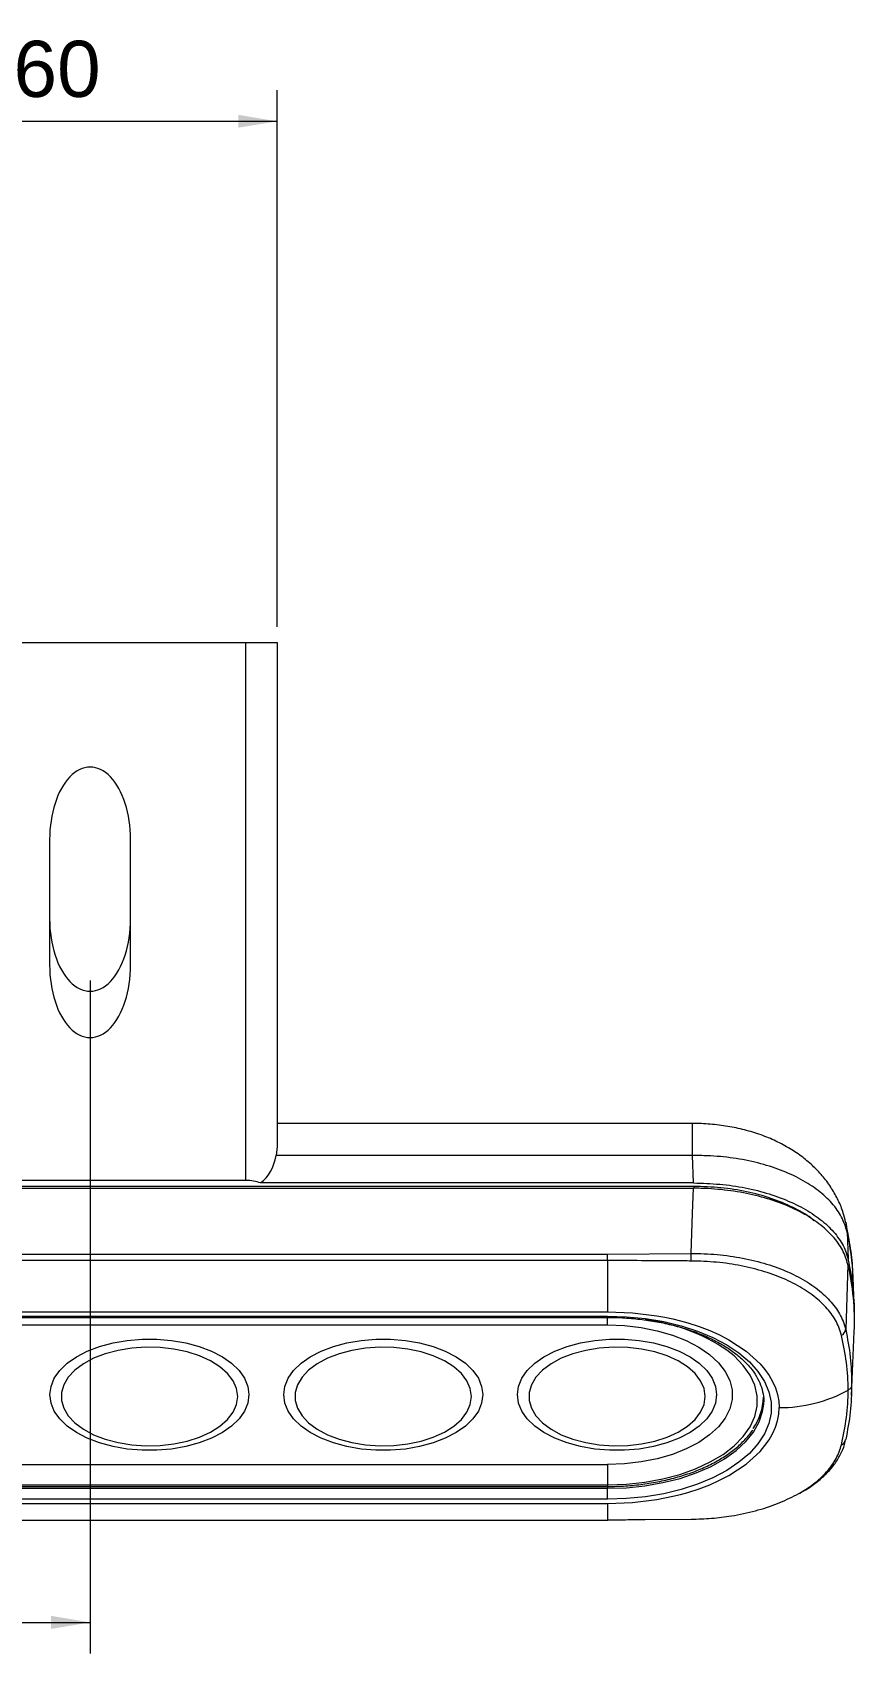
# Model space of a CAD drawing. Header units: millimetres. Extents: x -297 to 297, y -210 to 210.
# Drawn here: x -63.3 to -10.5, y -85.6 to 18.4 of the extents above; entities that cross this region are included whole.
import ezdxf

# ---------------------------------------------------------------- set-up
doc = ezdxf.new("R2010")
doc.units = ezdxf.units.MM
doc.layers.get('0').update_dxf_attribs({"lineweight": 20})
doc.styles.add('标准', font='')
doc.styles.get('标准').set_extended_font_data('arial')
doc.dimstyles.new('标准$0', dxfattribs={"dimscale": 1.5, "dimtxt": 2.4, "dimasz": 2.5, "dimexe": 2, "dimexo": 1, "dimgap": 1.5, "dimtad": 1, "dimdec": 1, "dimdsep": 46, "dimtxsty": '标准', "dimcen": 2.5, "dimdle": 5, "dimclre": 256, "dimclrt": 7, "dimadec": 0, "dimazin": 0, "dimtfac": 0.714286, "dimtdec": 1, "dimtmove": 0, "dimatfit": 3, "dimfxl": 0, "dimtolj": 1, "dimarcsym": 0})

# ---------------------------------------------------------------- blocks, each defined once
blk = doc.blocks.new('*X5')
at = {"linetype": 'Continuous'}
for points in [[(-107.52, 12.69), (-105.02, 13.11), (-105.02, 12.28)], [(-47.56, 12.69), (-50.06, 13.11), (-50.06, 12.28)]]:
    blk.add_hatch(color=0, dxfattribs=at).paths.add_polyline_path(points, flags=0)
for p, q in [((-107.52, -19.75), (-107.52, 14.69)), ((-47.56, -19.75), (-47.56, 14.69))]:
    blk.add_line(p, q, dxfattribs=at)
at = {"color": 0, "linetype": 'Continuous'}
blk.add_line((-107.52, 12.69), (-47.56, 12.69), dxfattribs=at)
at = {"color": 7, "insert": (-61.68, 16.03), "char_height": 3.6, "width": 10.3226, "attachment_point": 5, "style": '标准'}
blk.add_mtext('60', dxfattribs=at)
blk = doc.blocks.new('*X9')
at = {"linetype": 'Continuous'}
for points in [[(-95.56, -83.61), (-93.06, -83.19), (-93.06, -84.03)], [(-59.56, -83.61), (-62.06, -83.19), (-62.06, -84.03)]]:
    blk.add_hatch(color=0, dxfattribs=at).paths.add_polyline_path(points, flags=0)
for p, q in [((-95.56, -42.44), (-95.56, -85.61)), ((-59.56, -42.44), (-59.56, -85.61))]:
    blk.add_line(p, q, dxfattribs=at)
at = {"color": 0, "linetype": 'Continuous'}
blk.add_line((-95.56, -83.61), (-59.56, -83.61), dxfattribs=at)
at = {"color": 7, "insert": (-78.29, -80.27), "char_height": 3.6, "width": 10.3061, "attachment_point": 5, "style": '标准'}
blk.add_mtext('36', dxfattribs=at)

msp = doc.modelspace()

# ---------------------------------------------------------------- linework, layer by layer
at = {"color": 7, "linetype": 'Continuous', "lineweight": 15}
for p, q in [((-71.96, -20.75), (-49.56, -20.75)), ((-49.56, -55.26), (-49.56, -20.75)), ((-47.56, -20.75), (-47.56, -53.09)), ((-62.16, -33.39), (-62.16, -41.44)), ((-56.96, -41.44), (-56.96, -33.39)), ((-20.91, -51.6), (-47.56, -51.6)), ((-47.56, -53.09), (-47.62, -53.66)), ((-20.91, -53.66), (-47.62, -53.66)), ((-20.84, -55.42), (-20.91, -53.66)), ((-71.16, -55.76), (-20.85, -55.76)), ((-49.56, -55.26), (-69.06, -55.26)), ((-20.83, -55.64), (-69.06, -55.64)), ((-20.84, -55.42), (-48.62, -55.42)), ((-10.99, -58.55), (-10.93, -60.3)), ((-128.75, -59.98), (-26.37, -59.98)), ((-26.37, -59.98), (-21, -59.94)), ((-26.36, -60.4), (-128.76, -60.4)), ((-26.36, -60.4), (-26.36, -63.38)), ((-10.94, -60.64), (-11.08, -64.83)), ((-10.53, -63.27), (-10.6, -61.47)), ((-26.36, -63.38), (-26.36, -63.68)), ((-128.76, -63.68), (-26.36, -63.68)), ((-128.76, -63.96), (-26.36, -63.96)), ((-128.76, -64.04), (-26.36, -64.04)), ((-128.76, -64.53), (-26.36, -64.53)), ((-10.71, -69.05), (-10.54, -64.95)), ((-16.36, -69.74), (-16.35, -69.48)), ((-128.76, -73.48), (-26.36, -73.48)), ((-26.36, -73.48), (-26.36, -74.78)), ((-128.76, -74.78), (-26.36, -74.78)), ((-128.76, -74.89), (-26.36, -74.89)), ((-128.76, -75.01), (-26.36, -75.01)), ((-26.36, -75.71), (-128.76, -75.71)), ((-26.36, -75.71), (-26.36, -75.01)), ((-128.76, -75.98), (-26.36, -75.98)), ((-26.36, -75.98), (-26.36, -77.04)), ((-128.77, -77.05), (-26.34, -77.05)), ((-23.94, -77.01), (-21, -76.99))]:
    msp.add_line(p, q, dxfattribs=at)
at = {"color": 8, "linetype": 'Continuous', "lineweight": 15}
for p, q in [((-20.91, -53.66), (-20.91, -51.6)), ((-20.83, -55.64), (-20.83, -55.76)), ((-11.07, -57.94), (-10.99, -58.55)), ((-26.36, -64.53), (-26.36, -64.04)), ((-26.36, -74.78), (-26.36, -74.89)), ((-26.36, -74.89), (-26.36, -75.01))]:
    msp.add_line(p, q, dxfattribs=at)
at = {"color": 7, "linetype": 'Continuous', "lineweight": 15}
for points in [[(-49.56, -20.75), (-49.17, -20.75), (-48.79, -20.75), (-48.45, -20.75), (-48.14, -20.75), (-47.89, -20.75), (-47.71, -20.75), (-47.59, -20.75), (-47.56, -20.75)], [(-21, -59.94), (-20.91, -57.36), (-20.85, -55.76)], [(-26.36, -63.68), (-24.76, -63.75), (-23.2, -63.94), (-22.69, -64.03), (-22.18, -64.14), (-21.69, -64.26), (-21.21, -64.4), (-20.49, -64.63), (-19.81, -64.89), (-19.17, -65.17), (-18.57, -65.49), (-17.46, -66.21), (-16.57, -67.02), (-16.26, -67.39), (-15.99, -67.77), (-15.77, -68.16), (-15.59, -68.57), (-15.46, -68.99), (-15.38, -69.41), (-15.36, -69.83)], [(-26.36, -63.96), (-25.14, -64), (-23.93, -64.12), (-22.76, -64.31), (-21.64, -64.58), (-20.58, -64.92), (-19.6, -65.33), (-18.71, -65.8), (-17.93, -66.32), (-17.26, -66.9), (-16.71, -67.51), (-16.29, -68.15), (-16.01, -68.81), (-15.87, -69.49), (-15.87, -70.18), (-16.01, -70.85), (-16.29, -71.52), (-16.71, -72.16), (-17.26, -72.77), (-17.93, -73.34), (-18.71, -73.87), (-19.6, -74.33), (-20.58, -74.74), (-21.64, -75.08), (-22.76, -75.36), (-23.93, -75.55), (-25.14, -75.67), (-26.36, -75.71)], [(-49.37, -69), (-49.44, -69.54), (-49.65, -70.06), (-50, -70.55), (-50.48, -71.02), (-51.07, -71.43), (-51.77, -71.8), (-52.56, -72.1), (-53.42, -72.33), (-54.33, -72.49), (-55.28, -72.57), (-56.23, -72.57), (-57.18, -72.49), (-58.09, -72.33), (-58.95, -72.1), (-59.74, -71.8), (-60.44, -71.43), (-61.03, -71.02), (-61.51, -70.55), (-61.86, -70.06), (-62.07, -69.54), (-62.14, -69), (-62.07, -68.47), (-61.86, -67.95), (-61.51, -67.45), (-61.03, -66.99), (-60.44, -66.57), (-59.74, -66.21), (-58.95, -65.91), (-58.09, -65.68), (-57.18, -65.52), (-56.23, -65.44), (-55.28, -65.44), (-54.33, -65.52), (-53.42, -65.68), (-52.56, -65.91), (-51.77, -66.21), (-51.07, -66.57), (-50.48, -66.99), (-50, -67.45), (-49.65, -67.95), (-49.44, -68.47), (-49.37, -69)], [(-34.37, -69), (-34.44, -69.54), (-34.65, -70.06), (-35, -70.55), (-35.48, -71.02), (-36.07, -71.43), (-36.77, -71.8), (-37.56, -72.1), (-38.42, -72.33), (-39.33, -72.49), (-40.28, -72.57), (-41.23, -72.57), (-42.18, -72.49), (-43.09, -72.33), (-43.95, -72.1), (-44.74, -71.8), (-45.44, -71.43), (-46.03, -71.02), (-46.51, -70.55), (-46.86, -70.06), (-47.07, -69.54), (-47.14, -69), (-47.07, -68.47), (-46.86, -67.95), (-46.51, -67.45), (-46.03, -66.99), (-45.44, -66.57), (-44.74, -66.21), (-43.95, -65.91), (-43.09, -65.68), (-42.18, -65.52), (-41.23, -65.44), (-40.28, -65.44), (-39.33, -65.52), (-38.42, -65.68), (-37.56, -65.91), (-36.77, -66.21), (-36.07, -66.57), (-35.48, -66.99), (-35, -67.45), (-34.65, -67.95), (-34.44, -68.47), (-34.37, -69)], [(-19.37, -69), (-19.44, -69.54), (-19.65, -70.06), (-20, -70.55), (-20.48, -71.02), (-21.07, -71.43), (-21.77, -71.8), (-22.56, -72.1), (-23.42, -72.33), (-24.33, -72.49), (-25.28, -72.57), (-26.23, -72.57), (-27.18, -72.49), (-28.09, -72.33), (-28.95, -72.1), (-29.74, -71.8), (-30.44, -71.43), (-31.03, -71.02), (-31.51, -70.55), (-31.86, -70.06), (-32.07, -69.54), (-32.14, -69), (-32.07, -68.47), (-31.86, -67.95), (-31.51, -67.45), (-31.03, -66.99), (-30.44, -66.57), (-29.74, -66.21), (-28.95, -65.91), (-28.09, -65.68), (-27.18, -65.52), (-26.23, -65.44), (-25.28, -65.44), (-24.33, -65.52), (-23.42, -65.68), (-22.56, -65.91), (-21.77, -66.21), (-21.07, -66.57), (-20.48, -66.99), (-20, -67.45), (-19.65, -67.95), (-19.44, -68.47), (-19.37, -69)], [(-26.36, -64.53), (-25.27, -64.57), (-24.2, -64.7), (-23.17, -64.9), (-22.2, -65.18), (-21.31, -65.53), (-20.51, -65.95), (-19.82, -66.42), (-19.25, -66.95), (-18.82, -67.51), (-18.52, -68.09), (-18.37, -68.7), (-18.37, -69.31), (-18.52, -69.91), (-18.82, -70.5), (-19.25, -71.06), (-19.82, -71.58), (-20.51, -72.06), (-21.31, -72.47), (-22.2, -72.83), (-23.17, -73.11), (-24.2, -73.31), (-25.27, -73.44), (-26.36, -73.48)], [(-50.09, -69.12), (-50.17, -68.61), (-50.39, -68.11), (-50.74, -67.65), (-51.23, -67.22), (-51.83, -66.83), (-52.54, -66.51), (-53.33, -66.26), (-54.18, -66.08), (-55.07, -65.97), (-55.98, -65.95), (-56.89, -66.02), (-57.76, -66.16), (-58.59, -66.38), (-59.34, -66.66), (-59.99, -67.02), (-60.54, -67.43), (-60.96, -67.88), (-61.25, -68.36), (-61.4, -68.86), (-61.4, -69.37), (-61.25, -69.87), (-60.96, -70.36), (-60.54, -70.81), (-59.99, -71.22), (-59.34, -71.57), (-58.59, -71.86), (-57.76, -72.08), (-56.89, -72.22), (-55.98, -72.28), (-55.07, -72.26), (-54.18, -72.16), (-53.33, -71.98), (-52.54, -71.72), (-51.83, -71.4), (-51.23, -71.02), (-50.74, -70.59), (-50.39, -70.12), (-50.17, -69.63), (-50.09, -69.12)], [(-35.09, -69.12), (-35.17, -68.61), (-35.39, -68.11), (-35.74, -67.65), (-36.23, -67.22), (-36.83, -66.83), (-37.54, -66.51), (-38.33, -66.26), (-39.18, -66.08), (-40.07, -65.97), (-40.98, -65.95), (-41.89, -66.02), (-42.76, -66.16), (-43.59, -66.38), (-44.34, -66.66), (-44.99, -67.02), (-45.54, -67.43), (-45.96, -67.88), (-46.25, -68.36), (-46.4, -68.86), (-46.4, -69.37), (-46.25, -69.87), (-45.96, -70.36), (-45.54, -70.81), (-44.99, -71.22), (-44.34, -71.57), (-43.59, -71.86), (-42.76, -72.08), (-41.89, -72.22), (-40.98, -72.28), (-40.07, -72.26), (-39.18, -72.16), (-38.33, -71.98), (-37.54, -71.72), (-36.83, -71.4), (-36.23, -71.02), (-35.74, -70.59), (-35.39, -70.12), (-35.17, -69.63), (-35.09, -69.12)], [(-20.09, -69.12), (-20.17, -68.61), (-20.39, -68.11), (-20.74, -67.65), (-21.23, -67.22), (-21.83, -66.83), (-22.54, -66.51), (-23.33, -66.26), (-24.18, -66.08), (-25.07, -65.97), (-25.98, -65.95), (-26.89, -66.02), (-27.76, -66.16), (-28.59, -66.38), (-29.34, -66.66), (-29.99, -67.02), (-30.54, -67.43), (-30.96, -67.88), (-31.25, -68.36), (-31.4, -68.86), (-31.4, -69.37), (-31.25, -69.87), (-30.96, -70.36), (-30.54, -70.81), (-29.99, -71.22), (-29.34, -71.57), (-28.59, -71.86), (-27.76, -72.08), (-26.89, -72.22), (-25.98, -72.28), (-25.07, -72.26), (-24.18, -72.16), (-23.33, -71.98), (-22.54, -71.72), (-21.83, -71.4), (-21.23, -71.02), (-20.74, -70.59), (-20.39, -70.12), (-20.17, -69.63), (-20.09, -69.12)], [(-26.36, -75.98), (-24.76, -75.92), (-23.2, -75.73), (-22.69, -75.63), (-22.18, -75.52), (-21.69, -75.4), (-21.21, -75.27), (-20.49, -75.04), (-19.81, -74.78), (-19.17, -74.49), (-18.57, -74.18), (-17.46, -73.45), (-16.57, -72.64), (-16.26, -72.27), (-15.99, -71.89), (-15.77, -71.51), (-15.59, -71.09), (-15.46, -70.68), (-15.38, -70.26), (-15.36, -69.83)]]:
    msp.add_lwpolyline(points, dxfattribs=at)
at = {"color": 8, "linetype": 'Continuous', "lineweight": 15}
for points in [[(-26.36, -64.04), (-26.36, -64.04), (-26.36, -64.03), (-26.36, -64), (-26.36, -63.96)], [(-26.36, -74.78), (-25.15, -74.74), (-23.97, -74.61), (-22.82, -74.4), (-21.72, -74.12), (-20.71, -73.75), (-19.78, -73.32), (-18.95, -72.83), (-18.24, -72.29), (-17.66, -71.69), (-17.21, -71.07), (-16.91, -70.41), (-16.76, -69.74), (-16.76, -69.07), (-16.91, -68.4), (-17.21, -67.74), (-17.66, -67.12), (-18.24, -66.52), (-18.71, -66.15)], [(-26.36, -75.01), (-25.15, -74.97), (-23.96, -74.85), (-22.81, -74.64), (-21.71, -74.37), (-20.67, -74.02), (-19.72, -73.6), (-18.86, -73.12), (-18.12, -72.59), (-17.49, -72.01), (-17, -71.4), (-16.64, -70.75), (-16.42, -70.09), (-16.36, -69.74)]]:
    msp.add_lwpolyline(points, dxfattribs=at)
at = {"color": 7, "linetype": 'Continuous', "lineweight": 15}
for centre, radius, start, end in [((-26.88, -62.16), 16.29, 2.4409, 12.8213), ((-141.32, -60.94), 120.32, 0.2462, 0.4791), ((-26.74, -63.95), 16.23, 357.6476, 13.0056), ((-26.73, -64.28), 16.21, 357.6278, 12.9919), ((-25.25, -75.74), 11.61, 55.7085, 83.5609), ((-11.54, -64.78), 0.453, 293.9791, 354.4499), ((-19.97, -69.08), 3.61, 324.7512, 358.6414), ((-15.31, -60.67), 9.16, 269.6939, 298.6497), ((-11.47, -71.85), 0.383, 287.4278, 355.6425)]:
    msp.add_arc(centre, radius, start, end, dxfattribs=at)
for centre, major_axis, ratio, start_param, end_param in [((-59.56, -33.39), (0, 4.65), 0.559193, 4.712389, 7.853982), ((-59.56, -38.47), (0, 4.65), 0.559193, 1.570796, 4.712389), ((-59.56, -41.44), (0, 4.65), 0.559193, 1.570796, 4.712389), ((-49.56, -52.99), (0, 2.75), 0.726543, 3.631511, 4.467021), ((-49.56, -56.61), (2, 0), 0.674509, 1.080878, 1.570796)]:
    msp.add_ellipse(centre, major_axis=major_axis, ratio=ratio, start_param=start_param, end_param=end_param, dxfattribs=at)
for points, knots in [([(-11.09, -57.94), (-11.13, -57.74), (-11.24, -57.26), (-11.55, -56.53), (-11.97, -55.76), (-12.5, -55.03), (-13.13, -54.36), (-13.84, -53.75), (-14.65, -53.2), (-15.55, -52.72), (-16.52, -52.32), (-17.56, -52), (-18.65, -51.77), (-19.77, -51.64), (-20.53, -51.59), (-20.91, -51.6), (-20.91, -51.6)], [0, 0, 0, 0, 85.880717, 209.55317, 334.785596, 463.038922, 593.742436, 725.461965, 864.306504, 1008.894822, 1154.655894, 1306.49291, 1455.318362, 1606.620023, 1757.849166, 1758.026919, 1758.026919, 1758.026919, 1758.026919]), ([(-10.99, -58.55), (-11.09, -58.23), (-11.29, -57.6), (-11.93, -56.71), (-12.81, -55.89), (-13.92, -55.17), (-15.23, -54.57), (-16.7, -54.11), (-18.29, -53.8), (-19.71, -53.67), (-20.59, -53.66), (-20.91, -53.66)], [0, 0, 0, 0, 136.017131, 272.034258, 408.080234, 544.126751, 680.103652, 816.080893, 952.021218, 1087.961571, 1164.965861, 1164.965861, 1164.965861, 1164.965861]), ([(-10.94, -60.64), (-11.04, -60.33), (-11.24, -59.71), (-11.88, -58.83), (-12.76, -58.02), (-13.87, -57.31), (-15.18, -56.71), (-16.65, -56.25), (-18.24, -55.93), (-19.66, -55.78), (-20.54, -55.76), (-20.85, -55.76)], [0, 0, 0, 0, 141.548021, 283.095504, 424.647483, 566.199133, 707.676044, 849.152821, 990.611868, 1132.071189, 1211.040077, 1211.040077, 1211.040077, 1211.040077]), ([(-20.84, -55.42), (-20.28, -55.44), (-19.16, -55.47), (-17.52, -55.71), (-15.97, -56.1), (-14.57, -56.63), (-13.34, -57.28), (-12.32, -58.03), (-11.56, -58.88), (-11.11, -59.64), (-10.98, -60.13), (-10.93, -60.3)], [0, 0, 0, 0, 138.732083, 277.463713, 416.200047, 554.935717, 693.598296, 832.260535, 970.905531, 1109.551057, 1186.765222, 1186.765222, 1186.765222, 1186.765222]), ([(-13.12, -57.84), (-13.18, -57.78), (-13.55, -57.46), (-14.47, -56.96), (-15.85, -56.38), (-17.42, -55.96), (-19.09, -55.69), (-20.25, -55.66), (-20.83, -55.64)], [0, 0, 0, 0, 30.557259, 187.187527, 342.996364, 499.730574, 655.470479, 812.700391, 812.700391, 812.700391, 812.700391]), ([(-10.62, -61.49), (-10.62, -61.32), (-10.63, -60.63), (-10.77, -59.44), (-10.98, -58.43), (-11.07, -57.94)], [0, 0, 0, 0, 65.886327, 267.985742, 461.207834, 461.207834, 461.207834, 461.207834]), ([(-26.36, -60.4), (-26.36, -60.36), (-26.36, -60.29), (-26.36, -60.18), (-26.37, -60.08), (-26.37, -60.01), (-26.37, -59.98)], [0, 0, 0, 0, 144.41501, 288.830166, 433.245301, 577.660153, 577.660153, 577.660153, 577.660153]), ([(-21, -59.94), (-20.44, -59.95), (-19.32, -59.98), (-17.68, -60.22), (-16.13, -60.6), (-14.73, -61.12), (-13.5, -61.77), (-12.49, -62.53), (-11.72, -63.37), (-11.27, -64.15), (-11.13, -64.65), (-11.08, -64.83)], [0, 0, 0, 0, 149.49836, 298.996001, 448.506496, 598.016782, 747.390567, 896.765354, 1046.046002, 1195.327724, 1282.440477, 1282.440477, 1282.440477, 1282.440477]), ([(-21, -60.43), (-21.33, -60.42), (-23.12, -60.41), (-24.91, -60.4), (-26.36, -60.4)], [0, 0, 0, 0, 61.315105, 328.800042, 328.800042, 328.800042, 328.800042]), ([(-11.35, -65.2), (-11.4, -65.02), (-11.54, -64.54), (-11.98, -63.79), (-12.73, -62.97), (-13.72, -62.23), (-14.9, -61.6), (-16.27, -61.09), (-17.77, -60.71), (-19.36, -60.48), (-20.45, -60.44), (-21, -60.43)], [0, 0, 0, 0, 89.356031, 242.298469, 395.236885, 548.150682, 701.062264, 854.238845, 1007.41691, 1160.824064, 1314.245475, 1314.245475, 1314.245475, 1314.245475]), ([(-26.36, -64.04), (-26.22, -64.04), (-25.72, -64.04), (-24.83, -64.1), (-23.73, -64.22), (-22.66, -64.42), (-21.63, -64.68), (-20.67, -64.99), (-19.79, -65.37), (-18.98, -65.79), (-18.27, -66.26), (-17.67, -66.76), (-17.17, -67.28), (-16.79, -67.83), (-16.52, -68.39), (-16.37, -68.96), (-16.32, -69.4), (-16.37, -69.65), (-16.38, -69.71)], [0, 0, 0, 0, 57.096879, 219.112521, 381.123316, 543.006856, 704.701217, 866.148426, 1027.298084, 1188.12255, 1348.644788, 1508.990125, 1669.368142, 1830.258354, 1992.536775, 2157.421796, 2325.929833, 2375.342206, 2375.342206, 2375.342206, 2375.342206]), ([(-10.92, -68.71), (-10.92, -68.71), (-10.92, -68.12), (-11, -66.94), (-11.23, -65.78), (-11.35, -65.2)], [0, 0, 0, 0, 0.003708, 193.939539, 388.650964, 388.650964, 388.650964, 388.650964]), ([(-11.08, -64.83), (-10.97, -65.41), (-10.74, -66.59), (-10.71, -67.78), (-10.7, -68.38)], [0, 0, 0, 0, 193.212272, 387.166896, 387.166896, 387.166896, 387.166896]), ([(-10.7, -68.38), (-10.71, -68.96), (-10.74, -70.12), (-10.97, -71.29), (-11.08, -71.88)], [0, 0, 0, 0, 203.889619, 408.578829, 408.578829, 408.578829, 408.578829]), ([(-10.7, -68.38), (-10.7, -68.41), (-10.71, -68.48), (-10.75, -68.57), (-10.82, -68.65), (-10.89, -68.69), (-10.92, -68.71)], [0, 0, 0, 0, 176.639991, 353.277155, 529.915257, 706.557673, 706.557673, 706.557673, 706.557673]), ([(-11.35, -72.21), (-11.23, -71.63), (-11, -70.46), (-10.92, -69.29), (-10.92, -68.71), (-10.92, -68.71)], [0, 0, 0, 0, 204.930957, 410.634899, 410.638816, 410.638816, 410.638816, 410.638816]), ([(-26.36, -74.89), (-26.16, -74.89), (-25.59, -74.88), (-24.64, -74.82), (-23.55, -74.68), (-22.48, -74.46), (-21.47, -74.18), (-20.51, -73.84), (-19.63, -73.43), (-18.84, -72.97), (-18.13, -72.46), (-17.54, -71.9), (-17.19, -71.5), (-17.06, -71.29), (-17.05, -71.28)], [0, 0, 0, 0, 100.859127, 292.289666, 483.840383, 675.48504, 867.272356, 1059.247571, 1251.448493, 1443.890675, 1636.540579, 1829.219941, 2021.527122, 2030.878445, 2030.878445, 2030.878445, 2030.878445]), ([(-14.05, -75.34), (-13.87, -75.23), (-13.41, -74.98), (-12.79, -74.51), (-12.18, -73.94), (-11.69, -73.34), (-11.34, -72.7), (-11.14, -72.22), (-11.11, -71.97), (-11.1, -71.94)], [0, 0, 0, 0, 145.034073, 357.859655, 572.0313, 784.841814, 995.185648, 1204.215418, 1234.197508, 1234.197508, 1234.197508, 1234.197508]), ([(-21, -76.99), (-20.56, -76.98), (-19.69, -76.95), (-18.3, -76.78), (-16.86, -76.47), (-15.44, -76.02), (-14.63, -75.62), (-14.23, -75.42)], [0, 0, 0, 0, 159.885549, 319.762706, 519.483373, 719.198615, 915.901034, 915.901034, 915.901034, 915.901034]), ([(-26.36, -77.04), (-25.92, -77.03), (-25.11, -77.02), (-24.31, -77.01), (-23.94, -77)], [0, 0, 0, 0, 227.730434, 426.302445, 426.302445, 426.302445, 426.302445])]:
    msp.add_open_spline(points, degree=3, knots=knots, dxfattribs=at)
at = {"color": 8, "linetype": 'Continuous', "lineweight": 15}
msp.add_open_spline([(-14.23, -75.42), (-13.85, -75.19), (-13.11, -74.75), (-12.27, -73.96), (-11.64, -73.11), (-11.45, -72.51), (-11.35, -72.21)], degree=3, knots=[0, 0, 0, 0, 190.748154, 381.498418, 572.45576, 763.419088, 763.419088, 763.419088, 763.419088], dxfattribs=at)

# ---------------------------------------------------------------- dimensions: what is measured, and where the dimension line sits
for base, p1, p2, picture, middle in [((-47.56, 12.69), (-107.52, -20.75), (-47.56, -20.75), '*X5', (-61.68, 16.03)), ((-59.56, -83.61), (-95.56, -41.44), (-59.56, -41.44), '*X9', (-78.29, -80.27))]:
    dim = msp.add_linear_dim(base=base, p1=p1, p2=p2, dimstyle='标准$0', override={"dimscale": 1, "dimtxt": 3.6, "dimsah": 1, "dimtzin": 0})
    dim.commit()
    dim.dimension.update_dxf_attribs({"geometry": picture, "text_midpoint": middle, "dimtype": 160})

doc.saveas('drawing.dxf')
